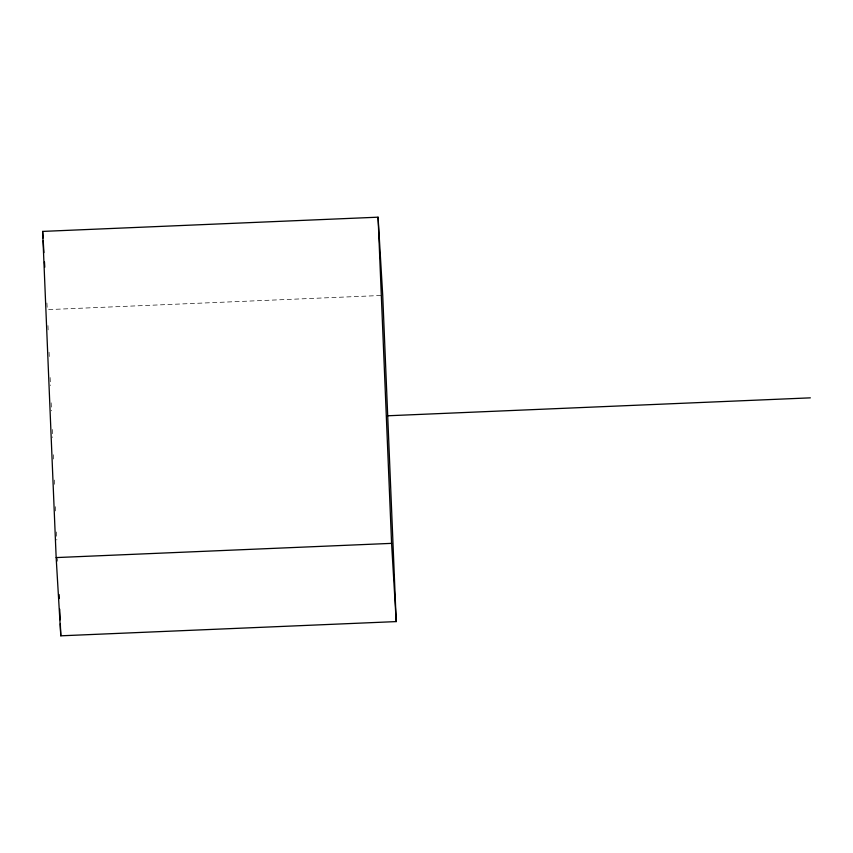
<?xml version="1.0" encoding="UTF-8"?>
<svg xmlns="http://www.w3.org/2000/svg" width="853" height="853" viewBox="0 0 853 853"><rect width="100%" height="100%" fill="white"/><g stroke="black" fill="none" stroke-linecap="round" stroke-linejoin="round"><path stroke-width="0.64" stroke-dasharray="4.26 3.2" d="M48.632 309.586L382.72 295.415M46.904 303.007L47.224 308.317M47.96 325.611L48.237 332.275M49.058 352.246L49.335 358.9M50.114 377.538L50.444 385.524M51.159 402.829L51.489 410.826M52.257 429.464L52.587 437.45M53.312 454.756L53.579 461.409M54.357 480.047L54.635 486.711M55.456 506.682L55.733 513.335M56.511 531.973L56.842 539.96M57.609 558.598L57.716 561.263"/><path stroke-width="1.28" d="M42.65 231.408L378.071 217.184L382.72 295.415L396.229 621.592L60.808 635.816L56.159 557.585L42.65 231.408L43.045 238.03M387.038 415.806L810.35 397.85M56.159 557.585L391.58 543.361L396.229 621.592M43.204 240.685L43.908 252.616M44.463 261.903L44.772 267.202M378.071 217.184L391.58 543.361M59.102 594.541L59.262 598.539M59.699 609.191L60.147 619.843M60.307 623.831L60.808 635.816"/></g></svg>
